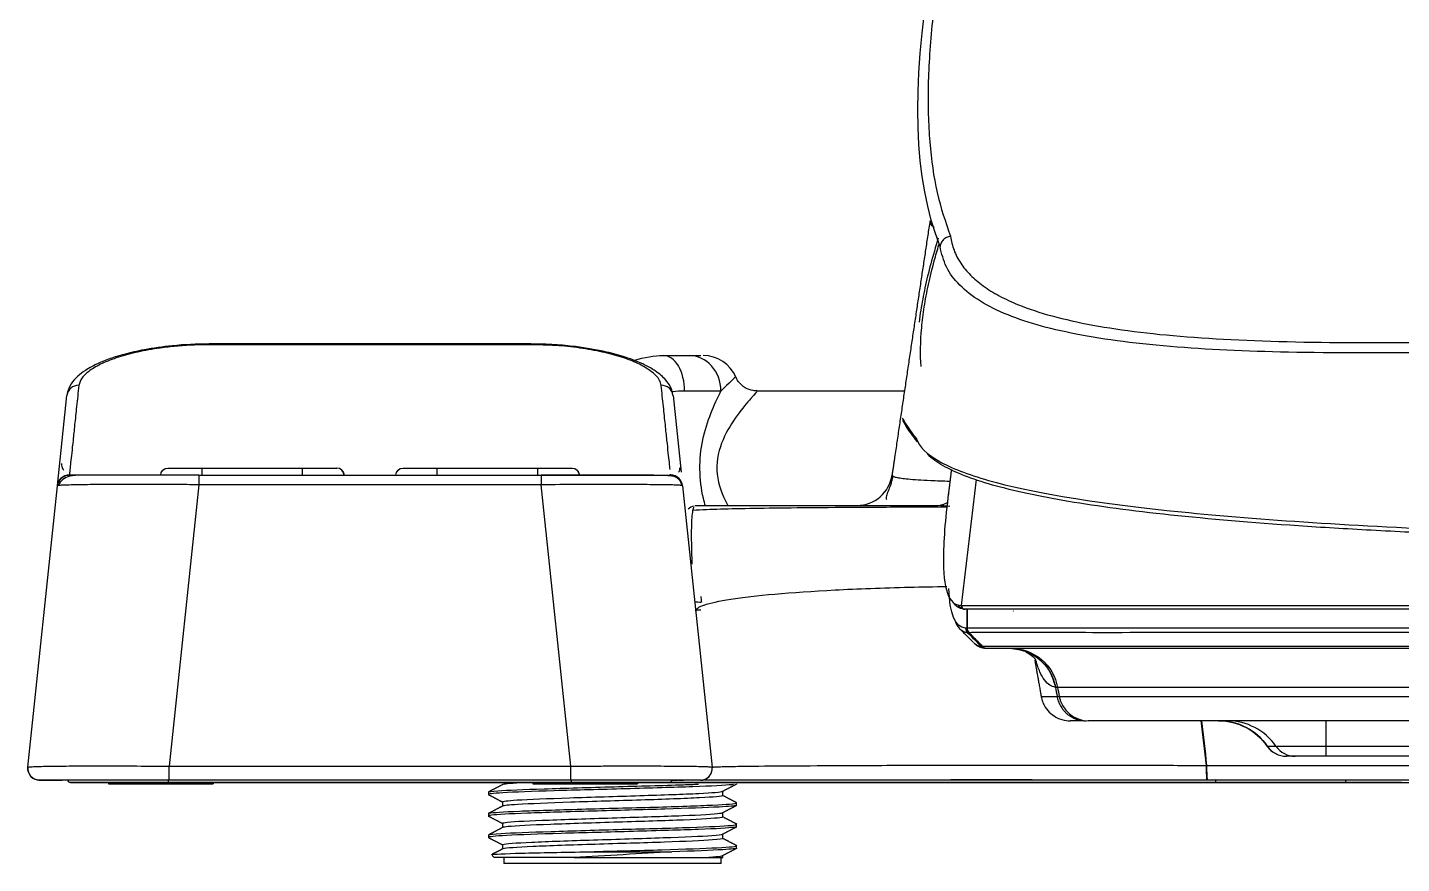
# Model space of a CAD drawing. Header units: millimetres. Extents: x 28 to 2425, y 8 to 1657.
# Drawn here: x 997.4 to 1113.6, y 539.9 to 610.7 of the extents above; entities that cross this region are included whole.
import ezdxf

# ---------------------------------------------------------------- set-up
doc = ezdxf.new("R2010")
doc.units = ezdxf.units.MM
doc.layers.add('1LINE', color=7, linetype='CONTINUOUS')

msp = doc.modelspace()

# ---------------------------------------------------------------- linework, layer by layer
at = {"layer": '1LINE', "linetype": 'Continuous'}
for p, q in [((1039.98, 583.87), (1012.77, 583.87)), ((1012.77, 583.87), (1012.77, 583.81)), ((1039.98, 583.81), (1012.77, 583.81)), ((1039.98, 583.87), (1039.98, 583.81)), ((1051.2, 582.89), (1053.37, 582.89)), ((999.94, 571.89), (1000.74, 579.51)), ((1052.01, 579.51), (1052.69, 573.02)), ((1056.06, 579.89), (1052.99, 579.89)), ((1071.58, 579.89), (1059.11, 579.89)), ((1012.17, 572.77), (1012.17, 573.37)), ((1012.17, 573.37), (1020.67, 573.37)), ((1020.67, 572.77), (1020.67, 573.37)), ((1024, 573.2), (1024, 573.2)), ((1029.17, 573.37), (1032.07, 573.37)), ((1032.07, 573.37), (1040.57, 573.37)), ((1032.07, 572.77), (1032.07, 573.37)), ((1040.57, 573.37), (1043.47, 573.37)), ((1040.57, 572.77), (1040.57, 573.37)), ((1043.9, 573.2), (1043.9, 573.2)), ((997.43, 548.04), (999.94, 571.87)), ((1001.94, 572.77), (1000.94, 572.77)), ((1009.02, 572.77), (1004.94, 572.77)), ((1011.89, 571.95), (1009.38, 548.13)), ((1011.89, 572.77), (1011.89, 571.95)), ((1011.89, 572.77), (1040.86, 572.77)), ((1040.86, 571.95), (1011.89, 571.95)), ((1040.86, 572.77), (1040.86, 571.95)), ((1043.36, 548.13), (1040.86, 571.95)), ((1052.81, 571.87), (1055.32, 548.04)), ((1076.41, 561.74), (1077.68, 572.4)), ((1076.85, 561.41), (1076.85, 559.81)), ((1123.03, 554.8), (1084.53, 554.8)), ((1084.67, 554.04), (1123.14, 554.04)), ((1125.26, 551.97), (1087.13, 551.97)), ((1107.26, 549.83), (1107.26, 551.97)), ((1102.27, 549.83), (1102.26, 549.83)), ((1102.27, 549.83), (1103, 549.83)), ((1103, 549.83), (1107.26, 549.83)), ((1107.26, 549.83), (1140.46, 549.83)), ((1107.26, 548.97), (1107.26, 549.83)), ((1103.9, 548.97), (1103.91, 548.97)), ((1104.64, 548.97), (1103.91, 548.97)), ((1107.26, 548.97), (1104.64, 548.97)), ((1140.46, 548.97), (1107.26, 548.97)), ((1009.38, 546.94), (1009.38, 548.13)), ((1009.38, 548.13), (1043.36, 548.13)), ((1043.36, 546.94), (1043.36, 548.13)), ((998.36, 546.94), (1000.33, 546.94)), ((1000.33, 546.94), (1000.33, 546.94)), ((1001.04, 546.74), (1001.04, 546.74)), ((1001.04, 546.74), (1005.33, 546.74)), ((1001.04, 546.74), (1001.04, 546.74)), ((1002.07, 546.74), (1001.04, 546.74)), ((1005.33, 546.74), (1002.07, 546.74)), ((1002.07, 546.74), (1002.07, 546.74)), ((1006.26, 546.74), (1004.26, 546.74)), ((1004.26, 546.74), (1004.26, 546.64)), ((1004.26, 546.74), (1004.26, 546.74)), ((1004.26, 546.64), (1006.26, 546.64)), ((1006.26, 546.64), (1004.26, 546.64)), ((1004.26, 546.64), (1004.26, 546.64)), ((1005.33, 546.74), (1005.33, 546.74)), ((1006.26, 546.74), (1006.26, 546.64)), ((1008.99, 546.74), (1006.26, 546.74)), ((1006.26, 546.74), (1006.26, 546.74)), ((1006.26, 546.74), (1006.26, 546.74)), ((1006.26, 546.64), (1006.26, 546.64)), ((1008.99, 546.64), (1006.26, 546.64)), ((1006.26, 546.64), (1006.26, 546.64)), ((1006.26, 546.64), (1008.99, 546.64)), ((1008.99, 546.74), (1008.99, 546.64)), ((1009.1, 546.74), (1008.99, 546.74)), ((1008.99, 546.74), (1008.99, 546.74)), ((1008.99, 546.74), (1008.99, 546.74)), ((1008.99, 546.64), (1008.99, 546.64)), ((1008.99, 546.64), (1009.1, 546.64)), ((1008.99, 546.64), (1008.99, 546.64)), ((1009.1, 546.64), (1008.99, 546.64)), ((1009.5, 546.74), (1009.1, 546.74)), ((1009.1, 546.74), (1009.1, 546.64)), ((1009.1, 546.64), (1009.5, 546.64)), ((1009.5, 546.64), (1009.1, 546.64)), ((1009.33, 546.74), (1009.33, 546.98)), ((1043.41, 546.74), (1009.33, 546.74)), ((1043.36, 546.94), (1009.38, 546.94)), ((1010.21, 546.74), (1009.5, 546.74)), ((1009.5, 546.74), (1009.5, 546.64)), ((1009.5, 546.64), (1010.21, 546.64)), ((1010.21, 546.64), (1009.5, 546.64)), ((1010.61, 546.74), (1010.21, 546.74)), ((1010.21, 546.74), (1010.21, 546.64)), ((1010.21, 546.64), (1010.61, 546.64)), ((1010.61, 546.64), (1010.21, 546.64)), ((1010.61, 546.74), (1010.61, 546.64)), ((1012.61, 546.74), (1010.61, 546.74)), ((1012.61, 546.64), (1010.61, 546.64)), ((1010.61, 546.64), (1012.61, 546.64)), ((1012.61, 546.74), (1013.11, 546.74)), ((1012.61, 546.74), (1012.61, 546.64)), ((1012.61, 546.64), (1013.11, 546.64)), ((1013.11, 546.64), (1012.61, 546.64)), ((1013.11, 546.74), (1013.11, 546.74)), ((1013.11, 546.74), (1013.11, 546.64)), ((1013.11, 546.64), (1013.11, 546.64)), ((1026.37, 546.74), (1021.52, 546.74)), ((1026.37, 546.74), (1021.52, 546.74)), ((1030.92, 546.74), (1021.54, 546.74)), ((1030.92, 546.74), (1021.54, 546.74)), ((1031.22, 546.74), (1026.37, 546.74)), ((1031.22, 546.74), (1026.37, 546.74)), ((1040.16, 546.74), (1040.66, 546.74)), ((1040.16, 546.74), (1040.16, 546.64)), ((1040.16, 546.74), (1040.16, 546.74)), ((1040.66, 546.64), (1040.16, 546.64)), ((1040.16, 546.64), (1040.66, 546.64)), ((1040.16, 546.64), (1040.16, 546.64)), ((1042.66, 546.74), (1040.66, 546.74)), ((1040.66, 546.74), (1040.66, 546.64)), ((1040.66, 546.64), (1042.66, 546.64)), ((1042.66, 546.64), (1040.66, 546.64)), ((1043.06, 546.74), (1042.66, 546.74)), ((1042.66, 546.74), (1042.66, 546.64)), ((1042.66, 546.64), (1043.06, 546.64)), ((1043.06, 546.64), (1042.66, 546.64)), ((1043.77, 546.74), (1043.06, 546.74)), ((1043.06, 546.74), (1043.06, 546.64)), ((1043.06, 546.64), (1043.77, 546.64)), ((1043.77, 546.64), (1043.06, 546.64)), ((1043.41, 546.74), (1043.41, 546.98)), ((1043.77, 546.74), (1043.77, 546.64)), ((1044.17, 546.74), (1043.77, 546.74)), ((1043.77, 546.64), (1044.17, 546.64)), ((1044.17, 546.64), (1043.77, 546.64)), ((1044.28, 546.74), (1044.17, 546.74)), ((1044.17, 546.74), (1044.17, 546.64)), ((1044.28, 546.64), (1044.17, 546.64)), ((1044.17, 546.64), (1044.28, 546.64)), ((1047.01, 546.74), (1044.28, 546.74)), ((1044.28, 546.74), (1044.28, 546.74)), ((1044.28, 546.74), (1044.28, 546.74)), ((1044.28, 546.74), (1044.28, 546.64)), ((1044.28, 546.64), (1047.01, 546.64)), ((1044.28, 546.64), (1044.28, 546.64)), ((1044.28, 546.64), (1044.28, 546.64)), ((1047.01, 546.64), (1044.28, 546.64)), ((1049.01, 546.74), (1047.01, 546.74)), ((1047.01, 546.74), (1047.01, 546.64)), ((1047.01, 546.74), (1047.01, 546.74)), ((1047.01, 546.74), (1047.01, 546.74)), ((1047.01, 546.64), (1047.01, 546.64)), ((1047.01, 546.64), (1049.01, 546.64)), ((1049.01, 546.64), (1047.01, 546.64)), ((1047.01, 546.64), (1047.01, 546.64)), ((1049.01, 546.74), (1049.01, 546.64)), ((1051.72, 546.74), (1049.01, 546.74)), ((1049.01, 546.74), (1050.67, 546.74)), ((1049.01, 546.74), (1049.01, 546.74)), ((1049.01, 546.64), (1049.01, 546.64)), ((1050.67, 546.74), (1050.67, 546.74)), ((1050.67, 546.74), (1051.71, 546.74)), ((1051.71, 546.74), (1051.71, 546.74)), ((1051.91, 546.96), (1051.91, 546.96)), ((1057.39, 546.64), (1057.37, 546.62)), ((1066.59, 546.74), (1066.59, 546.74)), ((1066.59, 546.74), (1066.6, 546.74)), ((1071.09, 546.74), (1072.6, 546.74)), ((1072.6, 546.74), (1078.31, 546.74)), ((1078.31, 546.74), (1073.04, 546.74)), ((1073.04, 546.74), (1073.04, 546.74)), ((1073.04, 546.74), (1089.09, 546.74)), ((1087.59, 546.74), (1087.59, 546.74)), ((1094.32, 546.74), (1093.92, 546.74)), ((1093.92, 546.74), (1093.92, 546.74)), ((1093.92, 546.74), (1094.32, 546.74)), ((1093.92, 546.74), (1093.93, 546.74)), ((1113.63, 546.74), (1094.32, 546.74)), ((1094.32, 546.74), (1094.32, 546.74)), ((1094.32, 546.74), (1113.63, 546.74)), ((1094.42, 546.74), (1094.42, 546.74)), ((1094.42, 546.74), (1104.61, 546.74)), ((1104.61, 546.74), (1094.42, 546.74)), ((1097.89, 546.94), (1097.89, 546.74)), ((1108.89, 546.74), (1097.89, 546.74)), ((1097.89, 546.74), (1097.89, 546.74)), ((1104.61, 546.74), (1104.61, 546.74)), ((1108.89, 546.94), (1108.89, 546.74)), ((1108.89, 546.74), (1108.89, 546.74)), ((1109.69, 546.74), (1109.69, 546.74)), ((1109.69, 546.74), (1113.63, 546.74)), ((1036.39, 545.93), (1036.39, 545.73)), ((1037.57, 545.11), (1037.57, 544.75)), ((1056.21, 545.64), (1056.21, 546.01)), ((1036.39, 544.12), (1036.39, 543.92)), ((1056.21, 543.83), (1056.21, 544.2)), ((1057.39, 544.82), (1057.39, 545.03)), ((1037.57, 543.3), (1037.57, 542.93)), ((1057.39, 543.01), (1057.39, 543.21)), ((1036.39, 542.3), (1036.39, 542.1)), ((1056.21, 542.01), (1056.21, 542.38)), ((1036.72, 540.56), (1036.89, 540.39)), ((1037.57, 541.48), (1037.57, 541.12)), ((1044.94, 540.89), (1051.91, 540.89)), ((1056.21, 540.39), (1056.21, 540.57)), ((1057.39, 541.19), (1057.39, 541.4)), ((1043.64, 540.39), (1036.89, 540.39)), ((1037.69, 540.39), (1037.69, 539.89)), ((1056.09, 539.89), (1037.69, 539.89)), ((1054.27, 540.39), (1056.21, 540.39)), ((1056.09, 539.89), (1056.09, 540.39))]:
    msp.add_line(p, q, dxfattribs=at)
at = {"layer": '1LINE', "linetype": 'Continuous', "extrusion": (0, 0, -1)}
for centre, radius, start, end in [((-1009.27, 572.77), 0.6, 0, 90), ((-1029.17, 572.77), 0.6, 0, 90), ((-1043.47, 572.77), 0.6, 90, 180), ((-1043.47, 572.77), 0.6, 135.0001, 180), ((-1000.94, 571.76), 1.01, 6, 90), ((-1098.16, 546.97), 5, 90, 145.1501), ((-998.43, 547.94), 1, 270, 6), ((-1001.04, 546.94), 0.2, 270, 6)]:
    msp.add_arc(centre, radius, start, end, dxfattribs=at)
at = {"layer": '1LINE', "linetype": 'Continuous'}
for centre, radius, start, end in [((1023.57, 572.77), 0.6, 0, 90), ((1023.57, 572.77), 0.6, 0, 44.9999), ((1023.57, 572.77), 0.6, 359.9994, 44.9997), ((1023.57, 572.77), 0.6, 0, 44.9999), ((1023.57, 572.77), 0.6, 0, 44.9999), ((1023.57, 572.77), 0.6, 359.9994, 44.9997), ((1023.57, 572.77), 0.6, 0, 44.9999), ((1023.57, 572.77), 0.6, 360, 44.9999), ((1023.57, 572.77), 0.6, 0, 44.9999), ((1043.47, 572.77), 0.6, 0, 44.9999), ((1043.47, 572.77), 0.6, 360, 44.9999), ((1043.47, 572.77), 0.6, 0, 44.9999), ((1043.47, 572.77), 0.6, 359.9996, 44.9998), ((1043.47, 572.77), 0.6, 359.9996, 44.9998), ((1043.47, 572.77), 0.6, 0, 44.9999), ((1000.94, 571.76), 1.01, 90, 173.9529), ((1051.81, 571.76), 1.01, 6, 90), ((1103.9, 550.97), 2, 214.8499, 270), ((1054.32, 547.94), 1, 270, 6), ((1054.32, 547.94), 1, 292.5615, 6), ((1051.71, 546.94), 0.2, 270, 6), ((1054.32, 547.94), 1, 270, 292.5615)]:
    msp.add_arc(centre, radius, start, end, dxfattribs=at)
at = {"layer": '1LINE', "linetype": 'Continuous', "extrusion": (-4.97838e-21, -2.1684e-15, -1)}
msp.add_arc((-1023.57, 572.77), 0.6, 135.0001, 180, dxfattribs=at)
msp.add_arc((-1023.57, 572.77), 0.6, 135.0001, 180, dxfattribs=at)
at = {"layer": '1LINE', "linetype": 'Continuous'}
for centre, major_axis, ratio, start_param, end_param in [((1051.2, 579.89), (0, -3), 0.595081, 1.570796, 3.141593), ((1053.37, 579.89), (0, 3), 0.894474, 4.712389, 6.283185), ((1054.56, 579.89), (0, -3), 0.999989, 1.977415, 3.141794), ((1001.74, 579.41), (1, -0.11), 0.955272, 1.670865, 3.141593), ((1051, 579.41), (-1, -0.11), 0.955272, 3.141589, 4.612318), ((1067.56, 573.2), (0, 3), 0.999825, 3.141593, 4.572763), ((1074.4, 573.2), (0, -3), 0.67377, 0, 0.433568), ((1076.69, 561.71), (0, 0.3), 0.998044, 1.454452, 3.141593), ((1078.56, 558.61), (0, 0.5), 0.998042, 2.356195, 2.475625), ((1098.18, 546.97), (0, 5), 0.997295, 5.320635, 6.283185), ((1098.91, 546.97), (0, 5), 0.997295, 5.320635, 6.283185), ((1103.91, 550.97), (0, -2), 0.997295, 5.320635, 6.283185), ((1104.64, 550.97), (0, -2), 0.997295, 5.320635, 6.283185), ((998.43, 547.94), (0, 1), 0.999994, 1.466077, 3.141593), ((1097.17, 547.94), (0, -1), 0.058691, 4.451292, 6.283189), ((1097.21, 547.94), (0, -1), 0.067412, 4.45238, 6.283188)]:
    msp.add_ellipse(centre, major_axis=major_axis, ratio=ratio, start_param=start_param, end_param=end_param, dxfattribs=at)
at = {"layer": '1LINE', "linetype": 'Continuous', "extrusion": (-4.97838e-21, -2.1684e-15, -1)}
msp.add_ellipse((1045.3, 526), major_axis=(-14.32, 140.74), ratio=0.092683, start_param=1.317851, end_param=1.321537, dxfattribs=at)
at = {"layer": '1LINE', "linetype": 'Continuous'}
for points, degree, knots in [([(1085.82, 655.21), (1085.22, 653.54), (1084.01, 650.22), (1082.37, 645.45), (1080.86, 640.84), (1079.49, 636.42), (1078.25, 632.18), (1077.16, 628.13), (1076.22, 624.25), (1075.41, 620.57), (1074.57, 616.11), (1073.87, 611.07), (1073.51, 605.69), (1073.65, 600.88), (1074.25, 596.58), (1075.06, 594.19), (1075.47, 592.99)], 3, [0, 0, 0, 0, 0.056092, 0.11204, 0.1679, 0.223685, 0.27935, 0.334848, 0.390132, 0.445179, 0.500002, 0.599746, 0.699565, 0.79947, 0.899568, 1, 1, 1, 1]), ([(1074.13, 593.72), (1074.05, 593.77), (1073.81, 593.96), (1073.77, 594.14), (1073.76, 594.28)], 3, [0, 0, 0, 0, 0.275577, 1, 1, 1, 1]), ([(1074.43, 592.82), (1074.22, 592.09), (1073.78, 590.63), (1073.3, 588.61), (1072.99, 586.98), (1072.86, 586.05), (1072.82, 585.71)], 3, [0, 0, 0, 0, 0.279598, 0.558716, 0.83737, 1, 1, 1, 1]), ([(1075.47, 592.99), (1075.36, 592.96), (1075.14, 592.92), (1074.86, 592.71), (1074.66, 592.44), (1074.61, 592.23), (1074.59, 592.13)], 3, [0, 0, 0, 0, 0.25017, 0.500212, 0.762481, 1, 1, 1, 1]), ([(1075.47, 592.99), (1075.55, 592.59), (1075.72, 591.79), (1076.3, 590.7), (1077.12, 589.69), (1078.21, 588.77), (1079.56, 587.93), (1081.43, 587.06), (1083.99, 586.21), (1087.43, 585.44), (1091.44, 584.84), (1097.53, 584.27), (1106.33, 583.94), (1114.65, 583.98), (1119.01, 584.06)], 3, [0, 0, 0, 0, 0.056032, 0.112101, 0.168232, 0.224454, 0.280793, 0.337264, 0.420887, 0.504302, 0.588371, 0.672097, 0.839821, 1, 1, 1, 1]), ([(1073.04, 585.25), (1073.1, 585.83), (1073.23, 586.98), (1073.6, 588.88), (1074.02, 590.65), (1074.36, 591.82), (1074.5, 592.28)], 3, [0, 0, 0, 0, 0.274684, 0.549588, 0.824738, 1, 1, 1, 1]), ([(1150.33, 584.21), (1148.77, 584.15), (1145.73, 584.03), (1141.42, 583.86), (1137.42, 583.71), (1132.17, 583.53), (1125.92, 583.34), (1116.14, 583.12), (1105.51, 583.07), (1094.71, 583.47), (1086.27, 584.49), (1080.98, 585.93), (1077.91, 587.46), (1076.18, 588.82), (1075.01, 590.35), (1074.73, 591.53), (1074.59, 592.12)], 3, [0, 0, 0, 0, 0.033638, 0.06574, 0.096307, 0.125338, 0.189329, 0.249816, 0.381377, 0.500059, 0.626427, 0.749098, 0.812296, 0.875172, 0.937736, 1, 1, 1, 1]), ([(1012.77, 583.87), (1011.7, 583.87), (1009.83, 583.78), (1007.41, 583.43), (1005.67, 583.04), (1004.56, 582.7), (1003.86, 582.43), (1003.34, 582.21), (1002.82, 581.95), (1002.22, 581.6), (1001.59, 581.11), (1001.02, 580.45), (1000.82, 579.96), (1000.77, 579.68)], 3, [0, 0, 0, 0, 0.175561, 0.319825, 0.433294, 0.520036, 0.567681, 0.607289, 0.655376, 0.712857, 0.789274, 0.884875, 1, 1, 1, 1]), ([(1012.77, 583.81), (1012.3, 583.8), (1011.36, 583.79), (1009.97, 583.69), (1008.39, 583.51), (1006.71, 583.21), (1005.05, 582.76), (1003.66, 582.23), (1002.63, 581.63), (1001.93, 581), (1001.81, 580.58), (1001.74, 580.37)], 3, [0, 0, 0, 0, 0.083543, 0.166738, 0.250947, 0.376352, 0.50038, 0.624319, 0.749642, 0.875211, 1, 1, 1, 1]), ([(1051.98, 579.68), (1051.9, 580.08), (1051.56, 580.75), (1050.63, 581.54), (1049.72, 582.07), (1048.85, 582.45), (1047.79, 582.83), (1046.17, 583.27), (1044.12, 583.63), (1041.93, 583.83), (1040.66, 583.87), (1039.98, 583.87)], 3, [0, 0, 0, 0, 0.157254, 0.277677, 0.367986, 0.44077, 0.508193, 0.620781, 0.784645, 0.886001, 1, 1, 1, 1]), ([(1051, 580.37), (1050.97, 580.51), (1050.91, 580.79), (1050.58, 581.21), (1050, 581.7), (1049.08, 582.23), (1047.7, 582.77), (1046.04, 583.21), (1044.14, 583.55), (1042.1, 583.77), (1040.68, 583.79), (1039.98, 583.81)], 3, [0, 0, 0, 0, 0.083238, 0.166333, 0.250694, 0.376287, 0.50028, 0.624138, 0.749405, 0.875025, 1, 1, 1, 1]), ([(1001.74, 580.37), (1001.68, 579.76), (1001.55, 578.54), (1001.39, 577.01), (1001.25, 575.7), (1001.14, 574.63), (1001.05, 573.8), (1000.99, 573.21), (1000.95, 572.84), (1000.94, 572.79), (1000.94, 572.77)], 3, [0, 0, 0, 0, 0.12586, 0.25147, 0.376833, 0.50195, 0.626824, 0.751455, 0.875847, 1, 1, 1, 1]), ([(1051.76, 573.24), (1051.76, 573.24), (1051.74, 573.4), (1051.7, 573.8), (1051.61, 574.63), (1051.5, 575.7), (1051.36, 577.01), (1051.2, 578.54), (1051.07, 579.76), (1051, 580.37)], 3, [0, 0, 0, 0, 0.001902, 0.16744, 0.3333, 0.499483, 0.665992, 0.832831, 1, 1, 1, 1]), ([(1059.11, 579.92), (1059, 579.91), (1058.65, 579.91), (1058.07, 580.15), (1057.57, 580.58), (1057.38, 580.94), (1057.33, 581.08)], 3, [0, 0, 0, 0, 0.14281, 0.459713, 0.807847, 1, 1, 1, 1]), ([(1054.75, 570.16), (1054.69, 570.37), (1054.63, 570.59), (1054.21, 572.38), (1054.18, 574.14), (1054.88, 577.35), (1055.5, 578.77), (1056.06, 579.89)], 3, [0, 0, 0, 0, 0.064601, 0.064601, 0.5323, 0.5323, 1, 1, 1, 1]), ([(1059.14, 579.89), (1059.14, 579.89), (1059.14, 579.89), (1059.11, 579.86), (1058.9, 579.63), (1057.96, 578.53), (1056.92, 577.33), (1055.9, 574.99), (1055.68, 574.08), (1055.75, 572.27), (1056.04, 571.39), (1056.49, 570.49), (1056.57, 570.34), (1056.65, 570.2)], 3, [0, 0, 0, 0, 0.015336, 0.015336, 0.204594, 0.204594, 0.583111, 0.583111, 0.772369, 0.772369, 0.961628, 0.961628, 1, 1, 1, 1]), ([(1071.39, 577.6), (1071.46, 577.48), (1071.81, 576.88), (1072.24, 576.3), (1072.59, 575.84)], 3, [0, 0, 0, 0, 0.192407, 1, 1, 1, 1]), ([(1071.43, 577.39), (1071.51, 577.25), (1071.63, 577.04), (1071.79, 576.78), (1071.91, 576.61), (1072.02, 576.44), (1072.14, 576.27), (1072.28, 576.08), (1072.45, 575.85), (1072.59, 575.67), (1072.67, 575.58)], 3, [0, 0, 0, 0, 0.225349, 0.325173, 0.42204, 0.516046, 0.607447, 0.70087, 0.835287, 1, 1, 1, 1]), ([(1072.59, 575.84), (1072.84, 575.17), (1073.48, 574.54), (1075.53, 573.37), (1076.92, 572.83), (1082.23, 571.32), (1087.24, 570.48), (1097.03, 569.44), (1100.67, 569.13), (1108.56, 568.59), (1112.83, 568.36), (1126.6, 567.76), (1137.04, 567.49), (1148.81, 567.31)], 3, [0, 0, 0, 0, 0.125, 0.125, 0.25, 0.25, 0.5, 0.5, 0.625, 0.625, 0.75, 0.75, 1, 1, 1, 1]), ([(1149.06, 566.92), (1147.14, 566.95), (1143.29, 567.01), (1137.77, 567.12), (1132.44, 567.25), (1127.31, 567.4), (1122.39, 567.57), (1116.9, 567.8), (1110.99, 568.09), (1102.75, 568.59), (1093.75, 569.35), (1085.09, 570.5), (1079.73, 571.66), (1076.56, 572.71), (1074.76, 573.56), (1073.88, 574.18), (1073.56, 574.52), (1073.54, 574.54)], 3, [0, 0, 0, 0, 0.04431, 0.088533, 0.132709, 0.176876, 0.221075, 0.265344, 0.33151, 0.397667, 0.531042, 0.663465, 0.795902, 0.862144, 0.928406, 0.995248, 1, 1, 1, 1]), ([(1000.27, 573.75), (1000.27, 573.74), (1000.28, 573.55), (1000.34, 573.38), (1000.43, 573.23), (1000.46, 573.18)], 3, [0, 0, 0, 0, 0.013345, 0.667054, 1, 1, 1, 1]), ([(1009.27, 573.37), (1009.27, 573.37), (1009.33, 573.37), (1009.54, 573.37), (1009.71, 573.37), (1010.11, 573.37), (1010.36, 573.37), (1010.91, 573.37), (1011.22, 573.37), (1011.75, 573.37), (1011.96, 573.37), (1012.17, 573.37)], 3, [0, 0, 0, 0, 0.214941, 0.214941, 0.429881, 0.429881, 0.644822, 0.644822, 0.859762, 0.859762, 1, 1, 1, 1]), ([(1020.67, 573.37), (1021, 573.37), (1021.33, 573.37), (1021.94, 573.37), (1022.23, 573.37), (1022.74, 573.37), (1022.96, 573.37), (1023.31, 573.37), (1023.43, 573.37), (1023.55, 573.37), (1023.57, 573.37), (1023.57, 573.37)], 3, [0, 0, 0, 0, 0.214941, 0.214941, 0.429881, 0.429881, 0.644822, 0.644822, 0.859762, 0.859762, 1, 1, 1, 1]), ([(1052.48, 573.02), (1052.51, 573.05), (1052.57, 573.12), (1052.59, 573.23), (1052.58, 573.36), (1052.58, 573.38)], 3, [0, 0, 0, 0, 0.433416, 0.934148, 1, 1, 1, 1]), ([(1011.89, 572.76), (1010.83, 572.76), (1008.99, 572.76), (1006.66, 572.76), (1005.04, 572.76), (1003.36, 572.76), (1002.14, 572.76), (1001.13, 572.76), (1000.32, 572.43), (1000.09, 572.1), (1000, 571.88)], 3, [0, 0, 0, 0, 0.185006, 0.332963, 0.444388, 0.53362, 0.733917, 0.851855, 0.921745, 1, 1, 1, 1]), ([(1011.89, 571.95), (1011.36, 571.96), (1010.3, 571.97), (1008.75, 571.98), (1007.26, 571.98), (1005.86, 571.98), (1004.57, 571.98), (1003.07, 571.97), (1001.51, 571.95), (1000.33, 571.92), (1000.09, 571.89), (1000.02, 571.88)], 3, [0, 0, 0, 0, 0.088647, 0.176772, 0.26443, 0.351678, 0.438571, 0.525169, 0.687869, 0.863703, 1, 1, 1, 1]), ([(1040.86, 572.77), (1043.76, 572.77), (1046.59, 572.77), (1050.64, 572.77), (1051.81, 572.77), (1051.81, 572.77)], 3, [0, 0, 0, 0, 0.5, 0.5, 1, 1, 1, 1]), ([(1052.75, 571.88), (1052.74, 571.93), (1052.73, 572.03), (1052.67, 572.16), (1052.6, 572.28), (1052.49, 572.42), (1052.2, 572.65), (1051.87, 572.7), (1051.4, 572.73), (1050.66, 572.75), (1049.74, 572.76), (1048.57, 572.76), (1046.8, 572.76), (1044.73, 572.76), (1042.65, 572.76), (1041.48, 572.76), (1040.86, 572.76)], 3, [0, 0, 0, 0, 0.008601, 0.01717, 0.025855, 0.034831, 0.054348, 0.119742, 0.19878, 0.30751, 0.395588, 0.491847, 0.624419, 0.793353, 0.891902, 1, 1, 1, 1]), ([(1052.81, 571.87), (1052.79, 571.88), (1052.74, 571.89), (1052.38, 571.92), (1051.84, 571.94), (1051.14, 571.95), (1050.3, 571.96), (1048.97, 571.97), (1046.93, 571.98), (1044.02, 571.98), (1041.92, 571.96), (1040.86, 571.95)], 3, [0, 0, 0, 0, 0.091596, 0.180002, 0.265244, 0.347352, 0.426358, 0.502299, 0.666568, 0.832325, 1, 1, 1, 1]), ([(1070.59, 572.68), (1070.57, 572.57), (1070.53, 572.37), (1070.4, 571.93), (1070.21, 571.46), (1070.04, 571.04), (1070.02, 570.82), (1070.07, 570.72), (1070.08, 570.7)], 3, [0, 0, 0, 0, 0.061924, 0.131357, 0.310031, 0.560505, 0.894379, 1, 1, 1, 1]), ([(1070.53, 572.78), (1070.54, 572.75), (1070.54, 572.71), (1070.61, 572.67), (1070.62, 572.67)], 3, [0, 0, 0, 0, 0.906946, 1, 1, 1, 1]), ([(1070.62, 572.67), (1070.68, 572.64), (1070.86, 572.59), (1071.29, 572.51), (1072.13, 572.41), (1073.4, 572.33), (1074.84, 572.28), (1075.41, 572.26)], 3, [0, 0, 0, 0, 0.154316, 0.311906, 0.451808, 0.790758, 1, 1, 1, 1]), ([(1075.37, 571.73), (1075.06, 569.37), (1074.89, 567.42), (1074.85, 563.12), (1075.32, 561.74), (1076.39, 561.74)], 3, [0, 0, 0, 0, 0.356647, 0.356647, 1, 1, 1, 1]), ([(1053.75, 570.06), (1053.72, 569.99), (1053.65, 569.75), (1053.59, 569.18), (1053.55, 568.35), (1053.55, 567.06), (1053.58, 565.96), (1053.61, 565.23)], 3, [0, 0, 0, 0, 0.13814, 0.30885, 0.490606, 0.682976, 1, 1, 1, 1]), ([(1075.2, 570.06), (1075.14, 570.06), (1073.1, 570.06), (1069.44, 570.04), (1064.59, 570.01), (1060.58, 569.97), (1057.36, 569.92), (1055.11, 569.85), (1054.05, 569.8), (1053.69, 569.77)], 3, [0, 0, 0, 0, 0.005733, 0.215913, 0.412858, 0.595062, 0.761796, 0.91536, 1, 1, 1, 1]), ([(1053.89, 570.2), (1056.49, 570.2), (1059.51, 570.2), (1066.45, 570.2), (1070.3, 570.2), (1074.4, 570.2)], 3, [0, 0, 0, 0, 0.5, 0.5, 1, 1, 1, 1]), ([(1054.6, 561.76), (1054.62, 561.76), (1054.63, 561.77), (1055.14, 561.95), (1055.9, 562.11), (1058.89, 562.58), (1061.91, 562.85), (1067.61, 563.15), (1069.74, 563.23), (1073.04, 563.31), (1074.09, 563.33), (1075.17, 563.35)], 3, [0, 0, 0, 0, 0.006118, 0.006118, 0.229574, 0.229574, 0.676487, 0.676487, 0.899944, 0.899944, 1, 1, 1, 1]), ([(1053.93, 561.25), (1053.93, 561.28), (1053.94, 561.34), (1053.99, 561.42), (1054.03, 561.47), (1054.21, 561.6), (1054.37, 561.68), (1054.6, 561.76)], 3, [0, 0, 0, 0, 0.257037, 0.257037, 0.514075, 0.514075, 1, 1, 1, 1]), ([(1076.69, 561.41), (1076.52, 561.43), (1076.18, 561.47), (1075.89, 561.74), (1075.76, 561.95), (1075.73, 561.99)], 3, [0, 0, 0, 0, 0.450817, 0.893747, 1, 1, 1, 1]), ([(1076.41, 561.74), (1076.97, 561.74), (1078.19, 561.74), (1082.07, 561.74), (1084.73, 561.74), (1094.8, 561.74), (1104.4, 561.74), (1116.4, 561.74)], 3, [0, 0, 0, 0, 0.25, 0.25, 0.5, 0.5, 1, 1, 1, 1]), ([(1076.41, 561.74), (1076.43, 561.65), (1076.45, 561.47), (1076.62, 561.43), (1076.71, 561.41)], 3, [0, 0, 0, 0, 0.499802, 1, 1, 1, 1]), ([(1116.66, 561.41), (1110.64, 561.41), (1105.26, 561.41), (1095.81, 561.41), (1091.74, 561.41), (1085.02, 561.41), (1082.37, 561.41), (1078.49, 561.41), (1077.26, 561.41), (1076.71, 561.41)], 3, [0, 0, 0, 0, 0.25, 0.25, 0.5, 0.5, 0.75, 0.75, 1, 1, 1, 1]), ([(1088.59, 561.41), (1085.23, 561.41), (1082.55, 561.41), (1078.66, 561.41), (1077.43, 561.41), (1076.88, 561.41)], 3, [0, 0, 0, 0, 0.499999, 0.499999, 1, 1, 1, 1]), ([(1076.85, 559.81), (1076.85, 559.81), (1076.84, 559.81), (1076.83, 559.81), (1076.82, 559.81), (1076.8, 559.81), (1076.79, 559.81), (1076.77, 559.81), (1076.76, 559.81), (1076.75, 559.81)], 3, [0, 0, 0, 0, 0.168604, 0.168604, 0.446114, 0.446114, 0.723624, 0.723624, 1, 1, 1, 1]), ([(1076.88, 559.81), (1076.87, 559.81), (1076.87, 559.81), (1076.87, 559.81), (1076.87, 559.81), (1076.86, 559.81), (1076.86, 559.81), (1076.85, 559.81)], 3, [0, 0, 0, 0, 0.25, 0.25, 0.5, 0.5, 1, 1, 1, 1]), ([(1116.79, 559.8), (1113.92, 559.82), (1111.17, 559.83), (1105.85, 559.81), (1103.29, 559.81), (1096.11, 559.83), (1091.98, 559.81), (1085.16, 559.81), (1082.48, 559.83), (1079.56, 559.81), (1078.76, 559.81), (1077.57, 559.83), (1077.16, 559.82), (1076.88, 559.8)], 3, [0, 0, 0, 0, 0.120506, 0.120506, 0.247008, 0.247008, 0.500012, 0.500012, 0.753016, 0.753016, 0.879518, 0.879518, 1, 1, 1, 1]), ([(1077, 559.46), (1077, 559.46), (1077, 559.46), (1077.01, 559.46), (1077.01, 559.46), (1077.02, 559.46), (1077.02, 559.46), (1077.02, 559.46)], 3, [0, 0, 0, 0, 0.268559, 0.268559, 0.537119, 0.537119, 1, 1, 1, 1]), ([(1077.02, 559.45), (1077.6, 559.5), (1078.8, 559.45), (1082.69, 559.48), (1085.34, 559.46), (1092.07, 559.46), (1096.14, 559.48), (1105.58, 559.45), (1110.96, 559.5), (1116.92, 559.45)], 3, [0, 0, 0, 0, 0.25, 0.25, 0.5, 0.5, 0.75, 0.75, 1, 1, 1, 1]), ([(1077.46, 558.56), (1077.56, 558.47), (1077.75, 558.32), (1078.03, 558.18), (1078.21, 558.15), (1078.27, 558.14)], 3, [0, 0, 0, 0, 0.422332, 0.808904, 1, 1, 1, 1]), ([(1117.55, 558.25), (1111.77, 558.25), (1106.44, 558.25), (1097.12, 558.25), (1093.05, 558.25), (1086.37, 558.25), (1083.76, 558.25), (1079.99, 558.25), (1078.88, 558.25), (1078.26, 558.25)], 3, [0, 0, 0, 0, 0.248818, 0.248818, 0.503231, 0.503231, 0.757644, 0.757644, 1, 1, 1, 1]), ([(1078.45, 558.11), (1078.46, 558.11), (1078.46, 558.11), (1078.48, 558.11), (1078.49, 558.11), (1078.51, 558.11), (1078.52, 558.11), (1078.54, 558.11), (1078.55, 558.11), (1078.56, 558.11)], 3, [0, 0, 0, 0, 0.162932, 0.162932, 0.441955, 0.441955, 0.720977, 0.720977, 1, 1, 1, 1]), ([(1078.56, 558.11), (1078.56, 558.11), (1078.56, 558.11), (1078.57, 558.11), (1078.57, 558.11), (1078.57, 558.11), (1078.58, 558.11), (1078.58, 558.11)], 3, [0, 0, 0, 0, 0.263856, 0.263856, 0.527736, 0.527736, 1, 1, 1, 1]), ([(1078.57, 558.11), (1079.19, 558.11), (1080.34, 558.11), (1084.19, 558.11), (1086.79, 558.11), (1093.47, 558.11), (1097.52, 558.11), (1106.91, 558.11), (1112.34, 558.11), (1118.25, 558.11)], 3, [0, 0, 0, 0, 0.25, 0.25, 0.5, 0.5, 0.75, 0.75, 1, 1, 1, 1]), ([(1080.44, 558.11), (1080.74, 558.09), (1081.46, 558.04), (1082.63, 557.54), (1083.84, 556.48), (1084.19, 555.38), (1084.37, 554.8)], 3, [0, 0, 0, 0, 0.161619, 0.388201, 0.675827, 1, 1, 1, 1]), ([(1080.6, 558.11), (1081.53, 558.11), (1082.45, 557.77), (1083.88, 556.57), (1084.37, 555.72), (1084.53, 554.8)], 3, [0, 0, 0, 0, 0.5, 0.5, 1, 1, 1, 1]), ([(1081.84, 557.8), (1081.98, 557.73), (1082.22, 557.59), (1082.49, 557.37), (1082.64, 557.21), (1082.69, 557.14), (1082.7, 557.14), (1082.7, 557.14)], 3, [0, 0, 0, 0, 0.285889, 0.55105, 0.772757, 0.950962, 1, 1, 1, 1]), ([(1084.36, 554.8), (1084.19, 554.85), (1083.86, 554.93), (1083.42, 555.39), (1083.03, 556.08), (1082.8, 556.73), (1082.69, 557.11), (1082.68, 557.13)], 3, [0, 0, 0, 0, 0.246639, 0.492885, 0.738956, 0.98507, 1, 1, 1, 1]), ([(1083.15, 554.04), (1083.21, 553.7), (1083.41, 553.18), (1083.94, 552.57), (1084.38, 552.28), (1084.72, 552.13), (1085.09, 552.01), (1085.39, 551.96), (1085.61, 551.97)], 3, [0, 0, 0, 0, 0.265774, 0.462245, 0.654812, 0.698834, 0.765389, 1, 1, 1, 1]), ([(997.43, 548.04), (997.46, 548.05), (997.5, 548.07), (997.86, 548.09), (998.4, 548.11), (999.11, 548.13), (999.95, 548.14), (1001.27, 548.15), (1003.31, 548.16), (1006.23, 548.15), (1008.33, 548.14), (1009.38, 548.13)], 3, [0, 0, 0, 0, 0.091588, 0.179989, 0.26523, 0.34734, 0.426352, 0.502303, 0.666643, 0.832399, 1, 1, 1, 1]), ([(1043.36, 548.13), (1043.89, 548.13), (1044.95, 548.14), (1046.5, 548.15), (1047.99, 548.16), (1049.39, 548.16), (1050.68, 548.15), (1052.19, 548.14), (1053.74, 548.13), (1054.68, 548.1), (1054.95, 548.09), (1055, 548.08)], 3, [0, 0, 0, 0, 0.098319, 0.19605, 0.293252, 0.389989, 0.486323, 0.582318, 0.762799, 0.95777, 1, 1, 1, 1]), ([(1055.32, 548.04), (1055.34, 548.05), (1055.38, 548.06), (1055.74, 548.07), (1056.26, 548.1), (1056.9, 548.11), (1057.62, 548.12), (1059.16, 548.15), (1062.08, 548.16), (1067.34, 548.2), (1073.62, 548.21), (1080.12, 548.23), (1086.14, 548.22), (1091.57, 548.21), (1095.26, 548.2), (1097.12, 548.2)], 3, [0, 0, 0, 0, 0.050235, 0.097545, 0.141536, 0.181835, 0.218149, 0.250295, 0.38233, 0.499655, 0.626688, 0.748939, 0.830813, 0.914837, 1, 1, 1, 1]), ([(1097.12, 548.2), (1097.12, 548.2), (1097.12, 548.2), (1097.12, 548.2), (1097.12, 548.2), (1097.13, 548.2), (1097.13, 548.2), (1097.13, 548.2), (1097.13, 548.2), (1097.14, 548.2), (1097.14, 548.2), (1097.14, 548.2), (1097.14, 548.2), (1097.14, 548.2)], 3, [0, 0, 0, 0, 0.002315, 0.002315, 0.249617, 0.249617, 0.499654, 0.499654, 0.7497, 0.7497, 0.997685, 0.997685, 1, 1, 1, 1]), ([(1097.14, 548.2), (1104.85, 548.2), (1120.26, 548.2), (1143.39, 548.2), (1166.53, 548.2), (1189.67, 548.2), (1212.82, 548.2), (1235.96, 548.2), (1251.39, 548.2), (1259.1, 548.2)], 3, [0, 0, 0, 0, 0.142929, 0.285846, 0.428743, 0.571614, 0.714452, 0.857249, 1, 1, 1, 1]), ([(1009.38, 546.94), (1006.49, 546.94), (1003.65, 546.94), (999.59, 546.94), (998.43, 546.94), (998.43, 546.94)], 3, [0, 0, 0, 0, 0.5, 0.5, 1, 1, 1, 1]), ([(1021.52, 546.74), (1021.52, 546.74), (1021.53, 546.74), (1021.54, 546.74), (1021.55, 546.74)], 3, [0, 0, 0, 0, 0.213011, 1, 1, 1, 1]), ([(1030.91, 546.74), (1030.93, 546.74), (1031.13, 546.74), (1031.19, 546.74), (1031.22, 546.74), (1031.22, 546.74)], 3, [0, 0, 0, 0, 0.06722, 0.869495, 1, 1, 1, 1]), ([(1057.13, 546.58), (1057.09, 546.57), (1057.05, 546.57), (1056.44, 546.51), (1055.25, 546.44), (1052.09, 546.33), (1050.08, 546.28), (1045.93, 546.15), (1043.82, 546.11), (1040.1, 545.99), (1038.58, 545.93), (1036.75, 545.83), (1036.33, 545.77), (1036.4, 545.72)], 3, [0, 0, 0, 0, 0.016912, 0.016912, 0.218101, 0.218101, 0.41929, 0.41929, 0.620478, 0.620478, 0.821667, 0.821667, 1, 1, 1, 1]), ([(1036.39, 545.94), (1036.4, 545.97), (1036.67, 546.01), (1037.99, 546.1), (1039.37, 546.16), (1042.84, 546.27), (1044.94, 546.34), (1049.09, 546.45), (1051.17, 546.5), (1053.34, 546.58), (1053.77, 546.59), (1054.17, 546.61)], 3, [0, 0, 0, 0, 0.165477, 0.165477, 0.420863, 0.420863, 0.676249, 0.676249, 0.931635, 0.931635, 1, 1, 1, 1]), ([(1039.46, 546.74), (1038.43, 546.68), (1037.78, 546.63), (1037.6, 546.58), (1037.6, 546.57), (1037.59, 546.57)], 3, [0, 0, 0, 0, 0.932375, 0.932375, 1, 1, 1, 1]), ([(1054.32, 546.94), (1054.32, 546.94), (1053.15, 546.94), (1049.1, 546.94), (1046.26, 546.94), (1043.36, 546.94)], 3, [0, 0, 0, 0, 0.5, 0.5, 1, 1, 1, 1]), ([(1043.41, 546.98), (1043.87, 546.98), (1044.77, 546.98), (1046.08, 546.98), (1047.31, 546.98), (1048.45, 546.98), (1049.91, 546.98), (1051.51, 546.98), (1051.77, 546.97), (1051.91, 546.96)], 3, [0, 0, 0, 0, 0.101116, 0.201504, 0.301267, 0.40051, 0.499342, 0.735622, 1, 1, 1, 1]), ([(1097.89, 546.74), (1093.41, 546.74), (1088.98, 546.74), (1084.53, 546.74), (1080.39, 546.74), (1076.2, 546.74), (1072.41, 546.74), (1068.66, 546.74), (1062.23, 546.74), (1059.69, 546.74), (1057.18, 546.74), (1055.42, 546.74), (1053.67, 546.74), (1052.73, 546.74), (1051.81, 546.74), (1051.72, 546.74)], 2, [0, 0, 0, 0.125, 0.125, 0.25, 0.25, 0.375, 0.375, 0.5, 0.625, 0.625, 0.75, 0.75, 0.875, 0.875, 1, 1, 1]), ([(1051.92, 546.96), (1051.96, 546.96), (1052.04, 546.96), (1052.27, 546.96), (1052.4, 546.96)], 3, [0, 0, 0, 0, 0.551297, 1, 1, 1, 1]), ([(1052.49, 546.96), (1052.65, 546.96), (1053.02, 546.96), (1053.68, 546.97), (1054.17, 546.97), (1054.39, 546.97)], 3, [0, 0, 0, 0, 0.379947, 0.748045, 1, 1, 1, 1]), ([(1097.17, 546.94), (1092.97, 546.94), (1086.77, 546.94), (1082.69, 546.94), (1078.77, 546.94), (1076.9, 546.94), (1075.04, 546.94), (1073.28, 546.94), (1071.53, 546.94), (1069.87, 546.94), (1068.22, 546.94), (1066.75, 546.94), (1065.28, 546.94), (1063.94, 546.94), (1062.62, 546.94), (1060.28, 546.94), (1058.3, 546.94), (1056.73, 546.94), (1055.52, 546.94), (1054.85, 546.94), (1054.68, 546.94)], 2, [0, 0, 0, 0.136377, 0.204565, 0.272754, 0.340942, 0.340942, 0.40913, 0.40913, 0.477319, 0.477319, 0.545507, 0.545507, 0.613696, 0.613696, 0.681884, 0.750072, 0.818261, 0.886449, 0.954638, 1, 1, 1]), ([(1054.73, 546.98), (1055, 546.98), (1056.44, 546.98), (1059.72, 546.98), (1065.53, 546.99), (1072.42, 546.98), (1079.38, 547), (1085.81, 546.98), (1091.67, 546.96), (1095.77, 546.98), (1097.89, 546.99)], 3, [0, 0, 0, 0, 0.042732, 0.210518, 0.361324, 0.52334, 0.679538, 0.777821, 0.885382, 1, 1, 1, 1]), ([(1066.62, 546.74), (1066.62, 546.74), (1066.62, 546.74), (1066.67, 546.74), (1066.81, 546.74), (1067.67, 546.74), (1068.89, 546.74), (1070.06, 546.74)], 3, [0, 0, 0, 0, 0.003015, 0.003015, 0.202412, 0.202412, 1, 1, 1, 1]), ([(1089.09, 546.74), (1091.15, 546.74), (1093.38, 546.74), (1096.97, 546.74), (1098.19, 546.74), (1100.66, 546.74), (1101.92, 546.74), (1103.18, 546.74)], 3, [0, 0, 0, 0, 0.5, 0.5, 0.75, 0.75, 1, 1, 1, 1]), ([(1097.21, 546.94), (1097.2, 546.94), (1097.2, 546.94), (1097.2, 546.94), (1097.19, 546.94), (1097.19, 546.94), (1097.18, 546.94), (1097.18, 546.94), (1097.18, 546.94), (1097.17, 546.94)], 3, [0, 0, 0, 0, 0.249997, 0.249997, 0.499994, 0.499994, 0.749996, 0.749996, 1, 1, 1, 1]), ([(1097.89, 546.99), (1097.89, 546.97), (1097.89, 546.94), (1097.89, 546.9), (1097.89, 546.88), (1097.89, 546.84), (1097.89, 546.82), (1097.89, 546.78), (1097.89, 546.77), (1097.89, 546.75), (1097.89, 546.74), (1097.89, 546.74), (1097.89, 546.74), (1097.89, 546.74)], 3, [0, 0, 0, 0, 0.184594, 0.184594, 0.369226, 0.369226, 0.553436, 0.553436, 0.737926, 0.737926, 0.922753, 0.922753, 1, 1, 1, 1]), ([(1107.79, 546.74), (1108.03, 546.74), (1108.27, 546.74), (1108.71, 546.74), (1108.91, 546.74), (1109.25, 546.74), (1109.39, 546.74), (1109.6, 546.74), (1109.66, 546.74), (1109.69, 546.74), (1109.69, 546.74), (1109.69, 546.74)], 3, [0, 0, 0, 0, 0.235, 0.235, 0.469999, 0.469999, 0.704999, 0.704999, 0.94, 0.94, 1, 1, 1, 1]), ([(1108.89, 546.74), (1110.56, 546.74), (1112.22, 546.74), (1115.56, 546.74), (1117.23, 546.74), (1118.9, 546.74)], 3, [0, 0, 0, 0, 0.5, 0.5, 1, 1, 1, 1]), ([(1037.57, 545.11), (1037.57, 545.16), (1038, 545.22), (1039.82, 545.33), (1041.39, 545.39), (1045.13, 545.52), (1047.23, 545.57), (1051.15, 545.71), (1052.92, 545.76), (1055.36, 545.89), (1056.07, 545.94), (1056.19, 546)], 3, [0, 0, 0, 0, 0.169773, 0.169773, 0.380348, 0.380348, 0.590923, 0.590923, 0.801498, 0.801498, 1, 1, 1, 1]), ([(1056.21, 545.65), (1056.21, 545.64), (1056.21, 545.64), (1056.18, 545.58), (1055.49, 545.51), (1053.01, 545.39), (1051.25, 545.32), (1047.34, 545.2), (1045.25, 545.14), (1041.49, 545.01), (1039.9, 544.95), (1038.1, 544.84), (1037.66, 544.8), (1037.59, 544.75)], 3, [0, 0, 0, 0, 0.003764, 0.003764, 0.213567, 0.213567, 0.423369, 0.423369, 0.633172, 0.633172, 0.842974, 0.842974, 1, 1, 1, 1]), ([(1057.37, 544.8), (1057.26, 544.76), (1056.76, 544.72), (1054.82, 544.61), (1053.22, 544.56), (1049.43, 544.44), (1047.27, 544.38), (1043.17, 544.27), (1041.2, 544.21), (1038.18, 544.09), (1037.1, 544.04), (1036.47, 543.96), (1036.39, 543.94), (1036.39, 543.91)], 3, [0, 0, 0, 0, 0.154599, 0.154599, 0.347529, 0.347529, 0.540459, 0.540459, 0.73339, 0.73339, 0.92632, 0.92632, 1, 1, 1, 1]), ([(1036.4, 544.13), (1036.41, 544.14), (1036.44, 544.15), (1036.74, 544.21), (1037.64, 544.27), (1040.39, 544.39), (1042.23, 544.43), (1046.3, 544.56), (1048.45, 544.61), (1052.38, 544.72), (1054.13, 544.79), (1056.58, 544.89), (1057.3, 544.96), (1057.39, 545.02), (1057.39, 545.03), (1057.39, 545.03)], 3, [0, 0, 0, 0, 0.027898, 0.027898, 0.219909, 0.219909, 0.411921, 0.411921, 0.603933, 0.603933, 0.795944, 0.795944, 0.987956, 0.987956, 1, 1, 1, 1]), ([(1037.58, 543.3), (1037.57, 543.33), (1037.72, 543.36), (1038.63, 543.46), (1039.89, 543.51), (1043.19, 543.64), (1045.23, 543.7), (1049.25, 543.83), (1051.25, 543.89), (1054.35, 544.01), (1055.49, 544.08), (1056.07, 544.16), (1056.15, 544.17), (1056.18, 544.19)], 3, [0, 0, 0, 0, 0.103338, 0.103338, 0.31382, 0.31382, 0.524302, 0.524302, 0.734784, 0.734784, 0.945266, 0.945266, 1, 1, 1, 1]), ([(1057.38, 543), (1057.35, 542.98), (1057.28, 542.96), (1056.72, 542.9), (1055.66, 542.83), (1052.67, 542.72), (1050.71, 542.67), (1046.61, 542.54), (1044.46, 542.5), (1040.64, 542.38), (1039.03, 542.32), (1036.93, 542.21), (1036.39, 542.15), (1036.39, 542.1)], 3, [0, 0, 0, 0, 0.053174, 0.053174, 0.245578, 0.245578, 0.437982, 0.437982, 0.630386, 0.630386, 0.822791, 0.822791, 1, 1, 1, 1]), ([(1036.41, 542.32), (1036.49, 542.36), (1036.85, 542.39), (1038.4, 542.49), (1039.89, 542.55), (1043.5, 542.66), (1045.64, 542.73), (1049.78, 542.84), (1051.81, 542.89), (1055.07, 543.01), (1056.29, 543.06), (1057.24, 543.15), (1057.4, 543.18), (1057.39, 543.21)], 3, [0, 0, 0, 0, 0.128969, 0.128969, 0.321618, 0.321618, 0.514266, 0.514266, 0.706914, 0.706914, 0.899562, 0.899562, 1, 1, 1, 1]), ([(1056.2, 543.83), (1056.2, 543.81), (1056.13, 543.79), (1055.54, 543.7), (1054.43, 543.64), (1051.36, 543.51), (1049.37, 543.45), (1045.36, 543.33), (1043.3, 543.26), (1039.98, 543.14), (1038.7, 543.07), (1037.8, 542.99), (1037.65, 542.96), (1037.6, 542.94)], 3, [0, 0, 0, 0, 0.073363, 0.073363, 0.284026, 0.284026, 0.494688, 0.494688, 0.705351, 0.705351, 0.916013, 0.916013, 1, 1, 1, 1]), ([(1037.58, 541.48), (1037.57, 541.49), (1037.59, 541.5), (1037.82, 541.58), (1038.7, 541.64), (1041.43, 541.76), (1043.31, 541.83), (1047.26, 541.95), (1049.37, 542.02), (1052.95, 542.14), (1054.43, 542.2), (1055.83, 542.31), (1056.13, 542.34), (1056.19, 542.38)], 3, [0, 0, 0, 0, 0.031926, 0.031926, 0.24184, 0.24184, 0.451754, 0.451754, 0.661669, 0.661669, 0.871583, 0.871583, 1, 1, 1, 1]), ([(1056.2, 542.02), (1056.21, 541.97), (1055.92, 541.93), (1054.51, 541.82), (1053.05, 541.76), (1049.5, 541.63), (1047.4, 541.58), (1043.43, 541.45), (1041.54, 541.39), (1038.77, 541.26), (1037.86, 541.2), (1037.62, 541.14), (1037.61, 541.13), (1037.6, 541.13)], 3, [0, 0, 0, 0, 0.142257, 0.142257, 0.35302, 0.35302, 0.563784, 0.563784, 0.774548, 0.774548, 0.985312, 0.985312, 1, 1, 1, 1]), ([(1036.66, 540.64), (1036.66, 540.64), (1036.67, 540.64), (1036.83, 540.68), (1037.74, 540.73), (1040.7, 540.81), (1042.73, 540.84), (1044.94, 540.89)], 3, [0, 0, 0, 0, 0.020086, 0.020086, 0.510043, 0.510043, 1, 1, 1, 1]), ([(1044.94, 540.89), (1047.01, 540.95), (1049.15, 541), (1052.97, 541.11), (1054.63, 541.18), (1056.86, 541.28), (1057.45, 541.35), (1057.38, 541.41), (1057.38, 541.41), (1057.38, 541.41)], 3, [0, 0, 0, 0, 0.330916, 0.330916, 0.661831, 0.661831, 0.992747, 0.992747, 1, 1, 1, 1]), ([(1057.39, 541.19), (1057.38, 541.15), (1056.98, 541.11), (1055.26, 541), (1053.76, 540.94), (1051.91, 540.89)], 3, [0, 0, 0, 0, 0.444261, 0.444261, 1, 1, 1, 1]), ([(1043.64, 540.39), (1045.59, 540.39), (1047.66, 540.39), (1051.44, 540.39), (1053.14, 540.39), (1054.27, 540.39)], 3, [0, 0, 0, 0, 0.5, 0.5, 1, 1, 1, 1])]:
    msp.add_open_spline(points, degree=degree, knots=knots, dxfattribs=at)
for points, degree in [([(1074.59, 592.13), (1070.13, 603.4), (1073.73, 623.28), (1084.28, 652.45)], 3), ([(1073.74, 594.3), (1072.23, 584.35), (1070.73, 574.12)], 2), ([(1073, 581.97), (1072.91, 582.96), (1072.93, 584.05), (1073.04, 585.25)], 3), ([(1048.77, 582.51), (1049.57, 582.76), (1050.4, 582.89), (1051.2, 582.89)], 3), ([(1053.37, 582.89), (1053.71, 582.89), (1054.11, 582.89), (1054.35, 582.89)], 3), ([(1057.31, 581.09), (1057.3, 581.09), (1056.74, 580.54), (1056.06, 579.89)], 3), ([(1052.99, 579.89), (1052.65, 579.89), (1052.3, 579.87), (1051.95, 579.83)], 3), ([(1072.59, 575.84), (1072.6, 575.76), (1072.61, 575.68), (1072.64, 575.62)], 3), ([(1072.59, 575.84), (1072.59, 575.84), (1072.59, 575.84), (1072.59, 575.84)], 3), ([(1070.73, 574.12), (1070.53, 572.77)], 1), ([(1075.55, 573.24), (1075.42, 572.16), (1075.29, 571.08)], 2), ([(1051.81, 572.77), (1051.81, 572.79), (1051.8, 572.81), (1051.8, 572.85)], 3), ([(1053.8, 570.14), (1053.57, 570.11), (1053.41, 570), (1053.29, 569.88)], 3), ([(1075.41, 570.11), (1075.07, 570.15), (1074.73, 570.17), (1074.4, 570.2)], 3), ([(1074.7, 570.06), (1074.71, 570.13), (1074.72, 570.2), (1074.73, 570.27)], 3), ([(1076.75, 559.81), (1075.86, 559.89), (1075.4, 561.02), (1075.34, 563.17)], 3), ([(1054.38, 562), (1054.2, 562), (1054.03, 562), (1053.85, 562.01)], 3), ([(1076.85, 561.41), (1076.58, 561.41), (1076.34, 561.5), (1076.14, 561.68)], 3), ([(1076.39, 561.74), (1076.4, 561.74), (1076.41, 561.74), (1076.41, 561.74)], 3), ([(1076.41, 561.74), (1076.41, 561.74), (1076.41, 561.74), (1076.41, 561.74)], 3), ([(1076.88, 561.4), (1076.88, 559.81)], 1), ([(1054.35, 561.33), (1054.2, 561.33), (1054.06, 561.33), (1053.91, 561.33)], 3), ([(1075.9, 560.31), (1076.13, 559.78), (1076.46, 559.5), (1076.9, 559.46)], 3), ([(1080.78, 561.28), (1080.78, 561.27), (1080.79, 561.27), (1080.8, 561.26)], 3), ([(1076.25, 559.77), (1077.42, 558.6)], 1), ([(1076.75, 559.81), (1076.75, 559.68), (1076.81, 559.55), (1076.9, 559.46)], 3), ([(1076.88, 559.8), (1076.88, 559.67), (1076.93, 559.54), (1077.02, 559.45)], 3), ([(1076.9, 559.46), (1076.93, 559.46), (1076.96, 559.46), (1077, 559.46)], 3), ([(1076.9, 559.46), (1077.3, 559.06), (1077.7, 558.65), (1078.1, 558.25)], 3), ([(1077, 559.46), (1078.21, 558.25)], 1), ([(1077.02, 559.45), (1077.42, 559.05), (1077.82, 558.65), (1078.22, 558.25)], 3), ([(1077.57, 558.47), (1077.53, 558.5), (1077.5, 558.52), (1077.47, 558.55)], 3), ([(1078.1, 558.25), (1077.9, 558.27), (1077.72, 558.34), (1077.57, 558.47)], 3), ([(1078.1, 558.25), (1078.19, 558.16), (1078.33, 558.11), (1078.45, 558.11)], 3), ([(1078.21, 558.25), (1078.17, 558.25), (1078.13, 558.25), (1078.1, 558.25)], 3), ([(1078.23, 558.25), (1078.22, 558.25), (1078.21, 558.25), (1078.21, 558.25)], 3), ([(1078.22, 558.25), (1078.31, 558.16), (1078.44, 558.11), (1078.57, 558.11)], 3), ([(1078.26, 558.25), (1078.25, 558.25), (1078.23, 558.25), (1078.22, 558.25)], 3), ([(1081.27, 558.01), (1081.4, 557.98), (1081.53, 557.94), (1081.64, 557.89)], 3), ([(1082.6, 557.14), (1083.16, 553.95)], 1), ([(1084.37, 554.8), (1084.36, 554.8), (1084.36, 554.8), (1084.36, 554.8)], 3), ([(1084.36, 554.8), (1084.4, 554.55), (1084.45, 554.29), (1084.49, 554.04)], 3), ([(1084.53, 554.8), (1084.48, 554.8), (1084.42, 554.8), (1084.37, 554.8)], 3), ([(1084.53, 554.8), (1084.58, 554.55), (1084.62, 554.29), (1084.67, 554.04)], 3), ([(1083.15, 554.04), (1083.15, 554.04), (1083.59, 554.04), (1084.49, 554.04)], 3), ([(1084.49, 554.04), (1084.55, 554.04), (1084.61, 554.04), (1084.67, 554.04)], 3), ([(1084.67, 554.04), (1084.87, 552.89), (1085.96, 551.97), (1087.13, 551.97)], 3), ([(1086.71, 551.97), (1085.99, 551.97), (1085.62, 551.97), (1085.61, 551.97)], 3), ([(1097.12, 548.2), (1096.97, 549.46), (1096.83, 550.72), (1096.68, 551.98)], 3), ([(1096.71, 551.97), (1096.85, 550.72), (1097, 549.46), (1097.14, 548.2)], 3), ([(1055, 548.08), (1055.17, 548.07), (1055.24, 548.06), (1055.32, 548.04)], 3), ([(1009.33, 546.74), (1008.51, 546.74), (1006.9, 546.74), (1005.39, 546.74), (1004.03, 546.74), (1002.88, 546.74), (1001.98, 546.74), (1001.35, 546.74), (1001.04, 546.74), (1001.04, 546.74)], 2), ([(1001.04, 546.74), (1004.26, 546.74)], 1), ([(1013.11, 546.74), (1040.16, 546.74)], 1), ([(1037.6, 546.57), (1036.99, 546.26), (1036.38, 545.94)], 2), ([(1051.71, 546.74), (1051.71, 546.74), (1051.39, 546.74), (1050.77, 546.74), (1049.87, 546.74), (1048.71, 546.74), (1047.36, 546.74), (1045.85, 546.74), (1044.24, 546.74), (1043.41, 546.74)], 2), ([(1049, 546.74), (1066.49, 546.74)], 1), ([(1056.18, 546), (1056.79, 546.31), (1057.4, 546.63)], 2), ([(1066.49, 546.74), (1066.59, 546.74)], 1), ([(1070.06, 546.74), (1070.12, 546.74), (1070.22, 546.74), (1070.34, 546.74)], 3), ([(1070.34, 546.74), (1070.59, 546.74), (1070.84, 546.74), (1071.09, 546.74)], 3), ([(1249.43, 546.94), (1198.65, 546.94), (1147.88, 546.94), (1097.21, 546.94)], 3), ([(1103.18, 546.74), (1104.22, 546.74), (1105.25, 546.74), (1106.29, 546.74)], 3), ([(1106.29, 546.74), (1106.79, 546.74), (1107.29, 546.74), (1107.79, 546.74)], 3), ([(1036.38, 545.73), (1036.98, 545.42), (1037.57, 545.1)], 2), ([(1057.39, 545.04), (1056.8, 545.34), (1056.21, 545.65)], 2), ([(1037.6, 544.76), (1036.99, 544.44), (1036.38, 544.12)], 2), ([(1056.17, 544.18), (1056.78, 544.5), (1057.39, 544.81)], 2), ([(1036.38, 543.91), (1036.98, 543.6), (1037.57, 543.29)], 2), ([(1037.61, 542.95), (1037, 542.63), (1036.39, 542.31)], 2), ([(1056.18, 542.37), (1056.79, 542.69), (1057.4, 543.01)], 2), ([(1057.4, 543.22), (1056.8, 543.53), (1056.21, 543.84)], 2), ([(1036.39, 542.09), (1036.98, 541.78), (1037.57, 541.48)], 2), ([(1057.4, 541.4), (1056.8, 541.71), (1056.21, 542.02)], 2), ([(1037.61, 541.14), (1037.16, 540.9), (1036.71, 540.67)], 2), ([(1051.91, 540.89), (1049.33, 540.73), (1046.29, 540.55), (1043.64, 540.39)], 3), ([(1054.27, 540.39), (1055.43, 540.45), (1056.1, 540.5), (1056.19, 540.56)], 3), ([(1056.18, 540.56), (1056.79, 540.87), (1057.4, 541.19)], 2)]:
    msp.add_open_spline(points, degree=degree, dxfattribs=at)
for points, weights in [([(1076.85, 559.81), (1076.85, 559.61), (1077, 559.46)], [1, 0.923879532517, 1]), ([(1080.85, 558.08), (1081.04, 558.06), (1081.23, 558.02)], [0.964790540569, 0.950701654424, 0.939038584973]), ([(1081.23, 558.02), (1083.89, 557.47), (1084.36, 554.8)], [0.939038584973, 0.801952780995, 1]), ([(1084.49, 554.04), (1084.85, 551.97), (1086.95, 551.97)], [1, 0.766044443364, 1])]:
    msp.add_rational_spline(points, weights, degree=2, dxfattribs=at)

doc.saveas('drawing.dxf')
